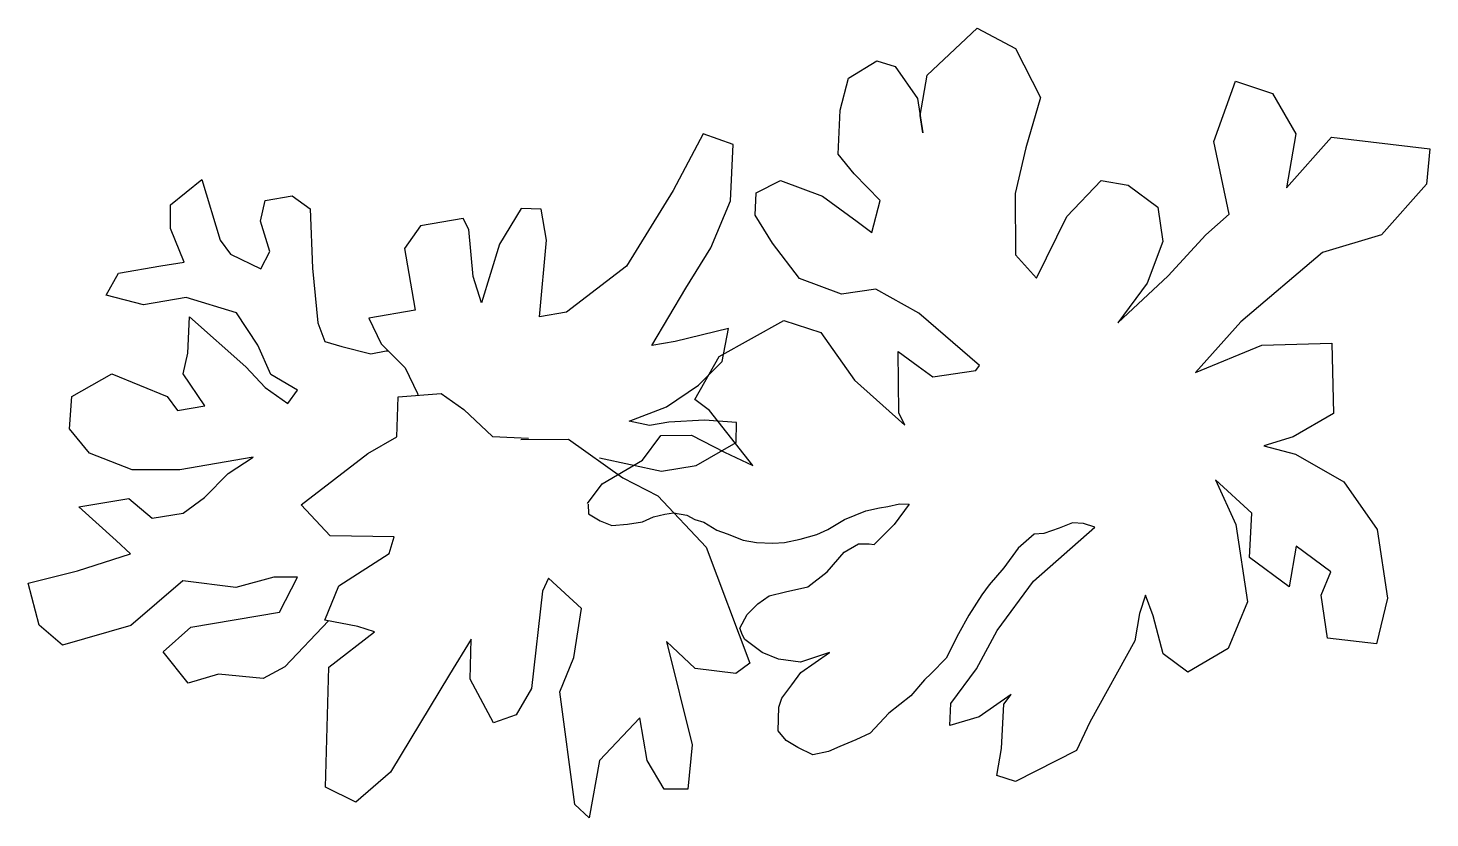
# Model space of a CAD drawing. Header units: millimetres. Extents: x 415.99 to 417.3, y 2597.56 to 2598.3.
import ezdxf

# ---------------------------------------------------------------- set-up
doc = ezdxf.new("R2010")
doc.units = ezdxf.units.MM
doc.header["$LTSCALE"] = 10
doc.layers.add('Vegetais', color=94, linetype='Continuous')

msp = doc.modelspace()

# ---------------------------------------------------------------- linework, layer by layer
at = {"layer": 'Vegetais'}
for p, q in [((416.8345, 2598.2523), (416.8812, 2598.2962)), ((416.8812, 2598.2962), (416.917, 2598.277)), ((416.917, 2598.277), (416.9402, 2598.2312)), ((416.761, 2598.2494), (416.7873, 2598.2657)), ((416.7873, 2598.2657), (416.8046, 2598.2601)), ((416.8046, 2598.2601), (416.8254, 2598.2304)), ((416.7532, 2598.2195), (416.761, 2598.2494)), ((416.8278, 2598.2143), (416.8345, 2598.2523)), ((417.1023, 2598.19), (417.1226, 2598.2464)), ((417.1226, 2598.2464), (417.1571, 2598.2351)), ((416.8254, 2598.2304), (416.8302, 2598.1983)), ((416.9402, 2598.2312), (416.9267, 2598.1841)), ((417.1571, 2598.2351), (417.1791, 2598.1974)), ((416.7512, 2598.1782), (416.7532, 2598.2195)), ((416.8302, 2598.1983), (416.8278, 2598.2143)), ((417.1165, 2598.1223), (417.1023, 2598.19)), ((417.1791, 2598.1974), (417.1703, 2598.1468)), ((417.1703, 2598.1468), (417.2124, 2598.1942)), ((417.2124, 2598.1942), (417.3043, 2598.1834)), ((416.7662, 2598.1599), (416.7512, 2598.1782)), ((416.9267, 2598.1841), (416.9167, 2598.1415)), ((417.3043, 2598.1834), (417.3011, 2598.1501)), ((416.6745, 2598.142), (416.6974, 2598.1537)), ((416.6974, 2598.1537), (416.7365, 2598.139)), ((416.7905, 2598.1348), (416.7662, 2598.1599)), ((416.965, 2598.1201), (416.9969, 2598.1536)), ((416.9969, 2598.1536), (417.0222, 2598.1492)), ((417.3011, 2598.1501), (417.2589, 2598.1027)), ((416.6735, 2598.1213), (416.6745, 2598.142)), ((416.7365, 2598.139), (416.7688, 2598.1152)), ((416.9167, 2598.1415), (416.917, 2598.0841)), ((417.0222, 2598.1492), (417.0499, 2598.1287)), ((416.7826, 2598.1049), (416.7905, 2598.1348)), ((417.0499, 2598.1287), (417.0547, 2598.0966)), ((416.6897, 2598.095), (416.6735, 2598.1213)), ((416.7688, 2598.1152), (416.7826, 2598.1049)), ((416.9367, 2598.0624), (416.965, 2598.1201)), ((417.0948, 2598.1027), (417.1165, 2598.1223)), ((417.0595, 2598.0645), (417.0948, 2598.1027)), ((417.2589, 2598.1027), (417.204, 2598.0862)), ((416.7152, 2598.0619), (416.6897, 2598.095)), ((417.0547, 2598.0966), (417.04, 2598.0575)), ((417.204, 2598.0862), (417.1275, 2598.0214)), ((416.917, 2598.0841), (416.9367, 2598.0624)), ((416.7543, 2598.0473), (416.7152, 2598.0619)), ((417.0127, 2598.0205), (417.0595, 2598.0645)), ((416.7864, 2598.0521), (416.7543, 2598.0473)), ((416.8267, 2598.0295), (416.7864, 2598.0521)), ((417.04, 2598.0575), (417.0127, 2598.0205)), ((416.6399, 2597.9891), (416.7005, 2598.0228)), ((416.7005, 2598.0228), (416.735, 2598.0116)), ((416.8833, 2597.9805), (416.8267, 2598.0295)), ((417.1275, 2598.0214), (417.0853, 2597.974)), ((416.735, 2598.0116), (416.7663, 2597.967)), ((416.8074, 2597.9937), (416.8259, 2597.9801)), ((416.8078, 2597.9363), (416.8074, 2597.9937)), ((417.0853, 2597.974), (417.1471, 2597.9997)), ((417.1471, 2597.9997), (417.2125, 2598.0014)), ((417.2125, 2598.0014), (417.2141, 2597.9359)), ((416.6172, 2597.9487), (416.6399, 2597.9891)), ((416.8259, 2597.9801), (416.8397, 2597.9699)), ((416.8799, 2597.9759), (416.8833, 2597.9805)), ((416.7663, 2597.967), (416.8136, 2597.9249)), ((416.8397, 2597.9699), (416.8799, 2597.9759)), ((416.631, 2597.9385), (416.6172, 2597.9487)), ((416.6715, 2597.8871), (416.631, 2597.9385)), ((416.8136, 2597.9249), (416.8078, 2597.9363)), ((417.2141, 2597.9359), (417.1764, 2597.9138)), ((416.5682, 2597.8921), (416.5853, 2597.9152)), ((416.5853, 2597.9152), (416.614, 2597.9154)), ((416.614, 2597.9154), (416.6451, 2597.8995)), ((417.1764, 2597.9138), (417.1489, 2597.9056)), ((417.1489, 2597.9056), (417.1788, 2597.8978)), ((416.5305, 2597.87), (416.5682, 2597.8921)), ((416.6451, 2597.8995), (416.6715, 2597.8871)), ((417.1788, 2597.8978), (417.2237, 2597.8717)), ((416.5168, 2597.8515), (416.5305, 2597.87)), ((417.1378, 2597.8424), (417.1039, 2597.8737)), ((417.1039, 2597.8737), (417.1229, 2597.8319)), ((417.2237, 2597.8717), (417.255, 2597.8272)), ((417.1358, 2597.801), (417.1378, 2597.8424)), ((416.7847, 2597.8131), (416.8035, 2597.8318)), ((416.9345, 2597.823), (416.9194, 2597.8097)), ((416.9339, 2597.7789), (416.9912, 2597.8294)), ((416.9435, 2597.8234), (416.9345, 2597.823)), ((416.9579, 2597.8286), (416.9435, 2597.8234)), ((416.9702, 2597.8334), (416.9579, 2597.8286)), ((416.9804, 2597.8329), (416.9702, 2597.8334)), ((416.9912, 2597.8294), (416.9804, 2597.8329)), ((417.1229, 2597.8319), (417.1337, 2597.7597)), ((417.255, 2597.8272), (417.2646, 2597.7629)), ((416.7569, 2597.806), (416.7702, 2597.8138)), ((416.7702, 2597.8138), (416.7802, 2597.8138)), ((416.7802, 2597.8138), (416.7847, 2597.8131)), ((416.9194, 2597.8097), (416.906, 2597.7915)), ((417.1793, 2597.8117), (417.1727, 2597.7737)), ((417.2116, 2597.7878), (417.1793, 2597.8117)), ((416.7409, 2597.7877), (416.7569, 2597.806)), ((417.1727, 2597.7737), (417.1358, 2597.801)), ((416.7229, 2597.7735), (416.7409, 2597.7877)), ((416.906, 2597.7915), (416.8923, 2597.7754)), ((417.2026, 2597.7659), (417.2116, 2597.7878)), ((416.702, 2597.7689), (416.7229, 2597.7735)), ((416.8923, 2597.7754), (416.8856, 2597.7663)), ((416.8998, 2597.7327), (416.9339, 2597.7789)), ((416.6662, 2597.7477), (416.6762, 2597.7578)), ((416.6762, 2597.7578), (416.6867, 2597.7652)), ((416.6867, 2597.7652), (416.702, 2597.7689)), ((416.8856, 2597.7663), (416.8733, 2597.7473)), ((417.0384, 2597.7659), (417.0328, 2597.7486)), ((417.0455, 2597.7464), (417.0384, 2597.7659)), ((417.1337, 2597.7597), (417.1157, 2597.7159)), ((417.2086, 2597.7258), (417.2026, 2597.7659)), ((417.2646, 2597.7629), (417.2545, 2597.7204)), ((416.6594, 2597.7351), (416.6662, 2597.7477)), ((416.8733, 2597.7473), (416.8638, 2597.7298)), ((417.0328, 2597.7486), (417.0284, 2597.7233)), ((417.0549, 2597.7109), (417.0455, 2597.7464)), ((416.6619, 2597.7283), (416.6594, 2597.7351)), ((416.8805, 2597.6969), (416.8998, 2597.7327)), ((416.664, 2597.7243), (416.6619, 2597.7283)), ((416.6801, 2597.7123), (416.664, 2597.7243)), ((416.8638, 2597.7298), (416.8522, 2597.7069)), ((417.0284, 2597.7233), (416.9864, 2597.6472)), ((417.2545, 2597.7204), (417.2086, 2597.7258)), ((416.6955, 2597.706), (416.6801, 2597.7123)), ((416.7161, 2597.7033), (416.6955, 2597.706)), ((416.7431, 2597.7124), (416.7161, 2597.7033)), ((416.7162, 2597.6934), (416.7431, 2597.7124)), ((416.8522, 2597.7069), (416.8382, 2597.6927)), ((417.0779, 2597.6938), (417.0549, 2597.7109)), ((417.1157, 2597.7159), (417.0779, 2597.6938)), ((416.7078, 2597.6821), (416.7162, 2597.6934)), ((416.8382, 2597.6927), (416.832, 2597.6867)), ((416.8566, 2597.6646), (416.8805, 2597.6969)), ((416.6986, 2597.6696), (416.7078, 2597.6821)), ((416.832, 2597.6867), (416.8191, 2597.6717)), ((416.6958, 2597.6612), (416.6986, 2597.6696)), ((416.8191, 2597.6717), (416.7984, 2597.6554)), ((416.9128, 2597.6731), (416.8831, 2597.6522)), ((416.906, 2597.6638), (416.9128, 2597.6731)), ((416.6951, 2597.6389), (416.6958, 2597.6612)), ((416.7984, 2597.6554), (416.781, 2597.6367)), ((416.8556, 2597.6439), (416.8566, 2597.6646)), ((416.8831, 2597.6522), (416.8556, 2597.6439)), ((416.9039, 2597.6225), (416.906, 2597.6638)), ((416.7025, 2597.6299), (416.6951, 2597.6389)), ((416.9864, 2597.6472), (416.974, 2597.6207)), ((416.7135, 2597.6235), (416.7025, 2597.6299)), ((416.7678, 2597.6307), (416.7527, 2597.6244)), ((416.781, 2597.6367), (416.7678, 2597.6307)), ((416.7276, 2597.6166), (416.7135, 2597.6235)), ((416.7423, 2597.6198), (416.7276, 2597.6166)), ((416.7527, 2597.6244), (416.7423, 2597.6198)), ((416.8995, 2597.5972), (416.9039, 2597.6225)), ((416.974, 2597.6207), (416.9168, 2597.5916)), ((416.9168, 2597.5916), (416.8995, 2597.5972))]:
    msp.add_line(p, q, dxfattribs=at)
for points in [[(416.5281, 2597.8942), (416.586, 2597.8817), (416.6185, 2597.8872), (416.6558, 2597.9085), (416.6563, 2597.9272), (416.6262, 2597.9295), (416.593, 2597.9276), (416.575, 2597.9245), (416.5557, 2597.9286), (416.5906, 2597.942), (416.6206, 2597.9621), (416.6428, 2597.9845), (416.6488, 2598.0152), (416.5988, 2598.003), (416.5771, 2597.9993), (416.6088, 2598.0531), (416.6322, 2598.0906), (416.6507, 2598.1347), (416.6529, 2598.1872), (416.6251, 2598.1974), (416.597, 2598.1442), (416.5533, 2598.0734), (416.4974, 2598.0304), (416.4721, 2598.0261), (416.4785, 2598.0979), (416.4735, 2598.1268), (416.4549, 2598.1274), (416.4345, 2598.0941), (416.4178, 2598.0392), (416.4099, 2598.0639), (416.4061, 2598.1079), (416.4007, 2598.1181), (416.3609, 2598.1114), (416.3459, 2598.0902), (416.3527, 2598.0504), (416.3558, 2598.0323), (416.3124, 2598.0249), (416.324, 2598.0008), (416.3464, 2597.9786), (416.3579, 2597.9545), (416.3582, 2597.9528)], [(416.2748, 2597.7418), (416.2341, 2597.6989), (416.2137, 2597.6879), (416.1721, 2597.692), (416.1438, 2597.6835), (416.1202, 2597.7129), (416.146, 2597.736), (416.2291, 2597.7501), (416.2459, 2597.7828), (416.2236, 2597.7827), (416.1881, 2597.7729), (416.1386, 2597.7794), (416.09, 2597.7376), (416.0261, 2597.7192), (416.0044, 2597.7379), (415.994, 2597.777), (416.0403, 2597.7887), (416.0897, 2597.8045), (416.0764, 2597.8171), (416.0413, 2597.8484), (416.0883, 2597.8564), (416.1101, 2597.8378), (416.139, 2597.8427), (416.1588, 2597.8573), (416.181, 2597.8797), (416.2045, 2597.8948), (416.1358, 2597.8831), (416.0912, 2597.883), (416.0514, 2597.8985), (416.0326, 2597.9214), (416.0349, 2597.9515), (416.0722, 2597.9728), (416.1241, 2597.9518), (416.1338, 2597.9386), (416.1591, 2597.9429), (416.1391, 2597.973), (416.1432, 2597.9923), (416.1449, 2598.0261), (416.1975, 2597.9793), (416.2156, 2597.96), (416.2368, 2597.945), (416.2458, 2597.9577), (416.221, 2597.9721), (416.2089, 2597.9998), (416.1889, 2598.0299), (416.1418, 2598.0442), (416.102, 2598.0374), (416.0671, 2598.0464), (416.0784, 2598.0669), (416.1182, 2598.0737), (416.1399, 2598.0774), (416.1271, 2598.1087), (416.127, 2598.131), (416.1564, 2598.1547), (416.1735, 2598.098), (416.1832, 2598.0848), (416.2116, 2598.071), (416.22, 2598.0873), (416.2114, 2598.1157), (416.2156, 2598.135), (416.2409, 2598.1393), (416.2578, 2598.1273), (416.2598, 2598.0718), (416.2648, 2598.0205), (416.2715, 2598.0031), (416.2872, 2597.9983), (416.3144, 2597.9917), (416.3288, 2597.9942), (416.3307, 2597.9942)], [(416.4545, 2597.9114), (416.4991, 2597.9116), (416.5499, 2597.8755), (416.5825, 2597.8588), (416.6279, 2597.8107), (416.6687, 2597.7022), (416.6554, 2597.6925), (416.6175, 2597.6972), (416.5908, 2597.7225), (416.6147, 2597.626), (416.6107, 2597.5844), (416.5884, 2597.5843), (416.5726, 2597.6114), (416.5658, 2597.6512), (416.528, 2597.6112), (416.5186, 2597.5575), (416.5052, 2597.5701), (416.491, 2597.6756), (416.5041, 2597.7077), (416.5112, 2597.7535), (416.4803, 2597.7818), (416.4749, 2597.7697), (416.4644, 2597.6786), (416.4501, 2597.6538), (416.429, 2597.6465), (416.4072, 2597.6874), (416.4082, 2597.7248), (416.3879, 2597.6916), (416.3328, 2597.6003), (416.3003, 2597.5724), (416.272, 2597.5862), (416.2751, 2597.6984), (416.3178, 2597.7317), (416.3021, 2597.7365), (416.2713, 2597.7424), (416.2845, 2597.7745), (416.3314, 2597.8048), (416.3361, 2597.8205), (416.2765, 2597.8215), (416.2492, 2597.8503), (416.3117, 2597.8982), (416.3388, 2597.914), (416.3398, 2597.9514), (416.3802, 2597.9546), (416.4014, 2597.9396), (416.428, 2597.9143), (416.4617, 2597.9126)], [(416.5174, 2597.8509), (416.5177, 2597.8419), (416.5287, 2597.8355), (416.5395, 2597.8311), (416.5544, 2597.8323), (416.5682, 2597.8344), (416.5786, 2597.839), (416.5893, 2597.8416), (416.5972, 2597.8428), (416.6096, 2597.8406), (416.6172, 2597.8367), (416.6257, 2597.834), (416.6378, 2597.8267), (416.6474, 2597.8231), (416.6624, 2597.8173), (416.6748, 2597.8152), (416.69, 2597.8144), (416.701, 2597.8151), (416.7156, 2597.8183), (416.7311, 2597.8226), (416.7415, 2597.8272), (416.7572, 2597.8366), (416.7772, 2597.8447), (416.7898, 2597.8476), (416.7977, 2597.8488), (416.8084, 2597.8514), (416.8177, 2597.851), (416.8035, 2597.8318)]]:
    msp.add_lwpolyline(points, dxfattribs=at)

doc.saveas('drawing.dxf')
